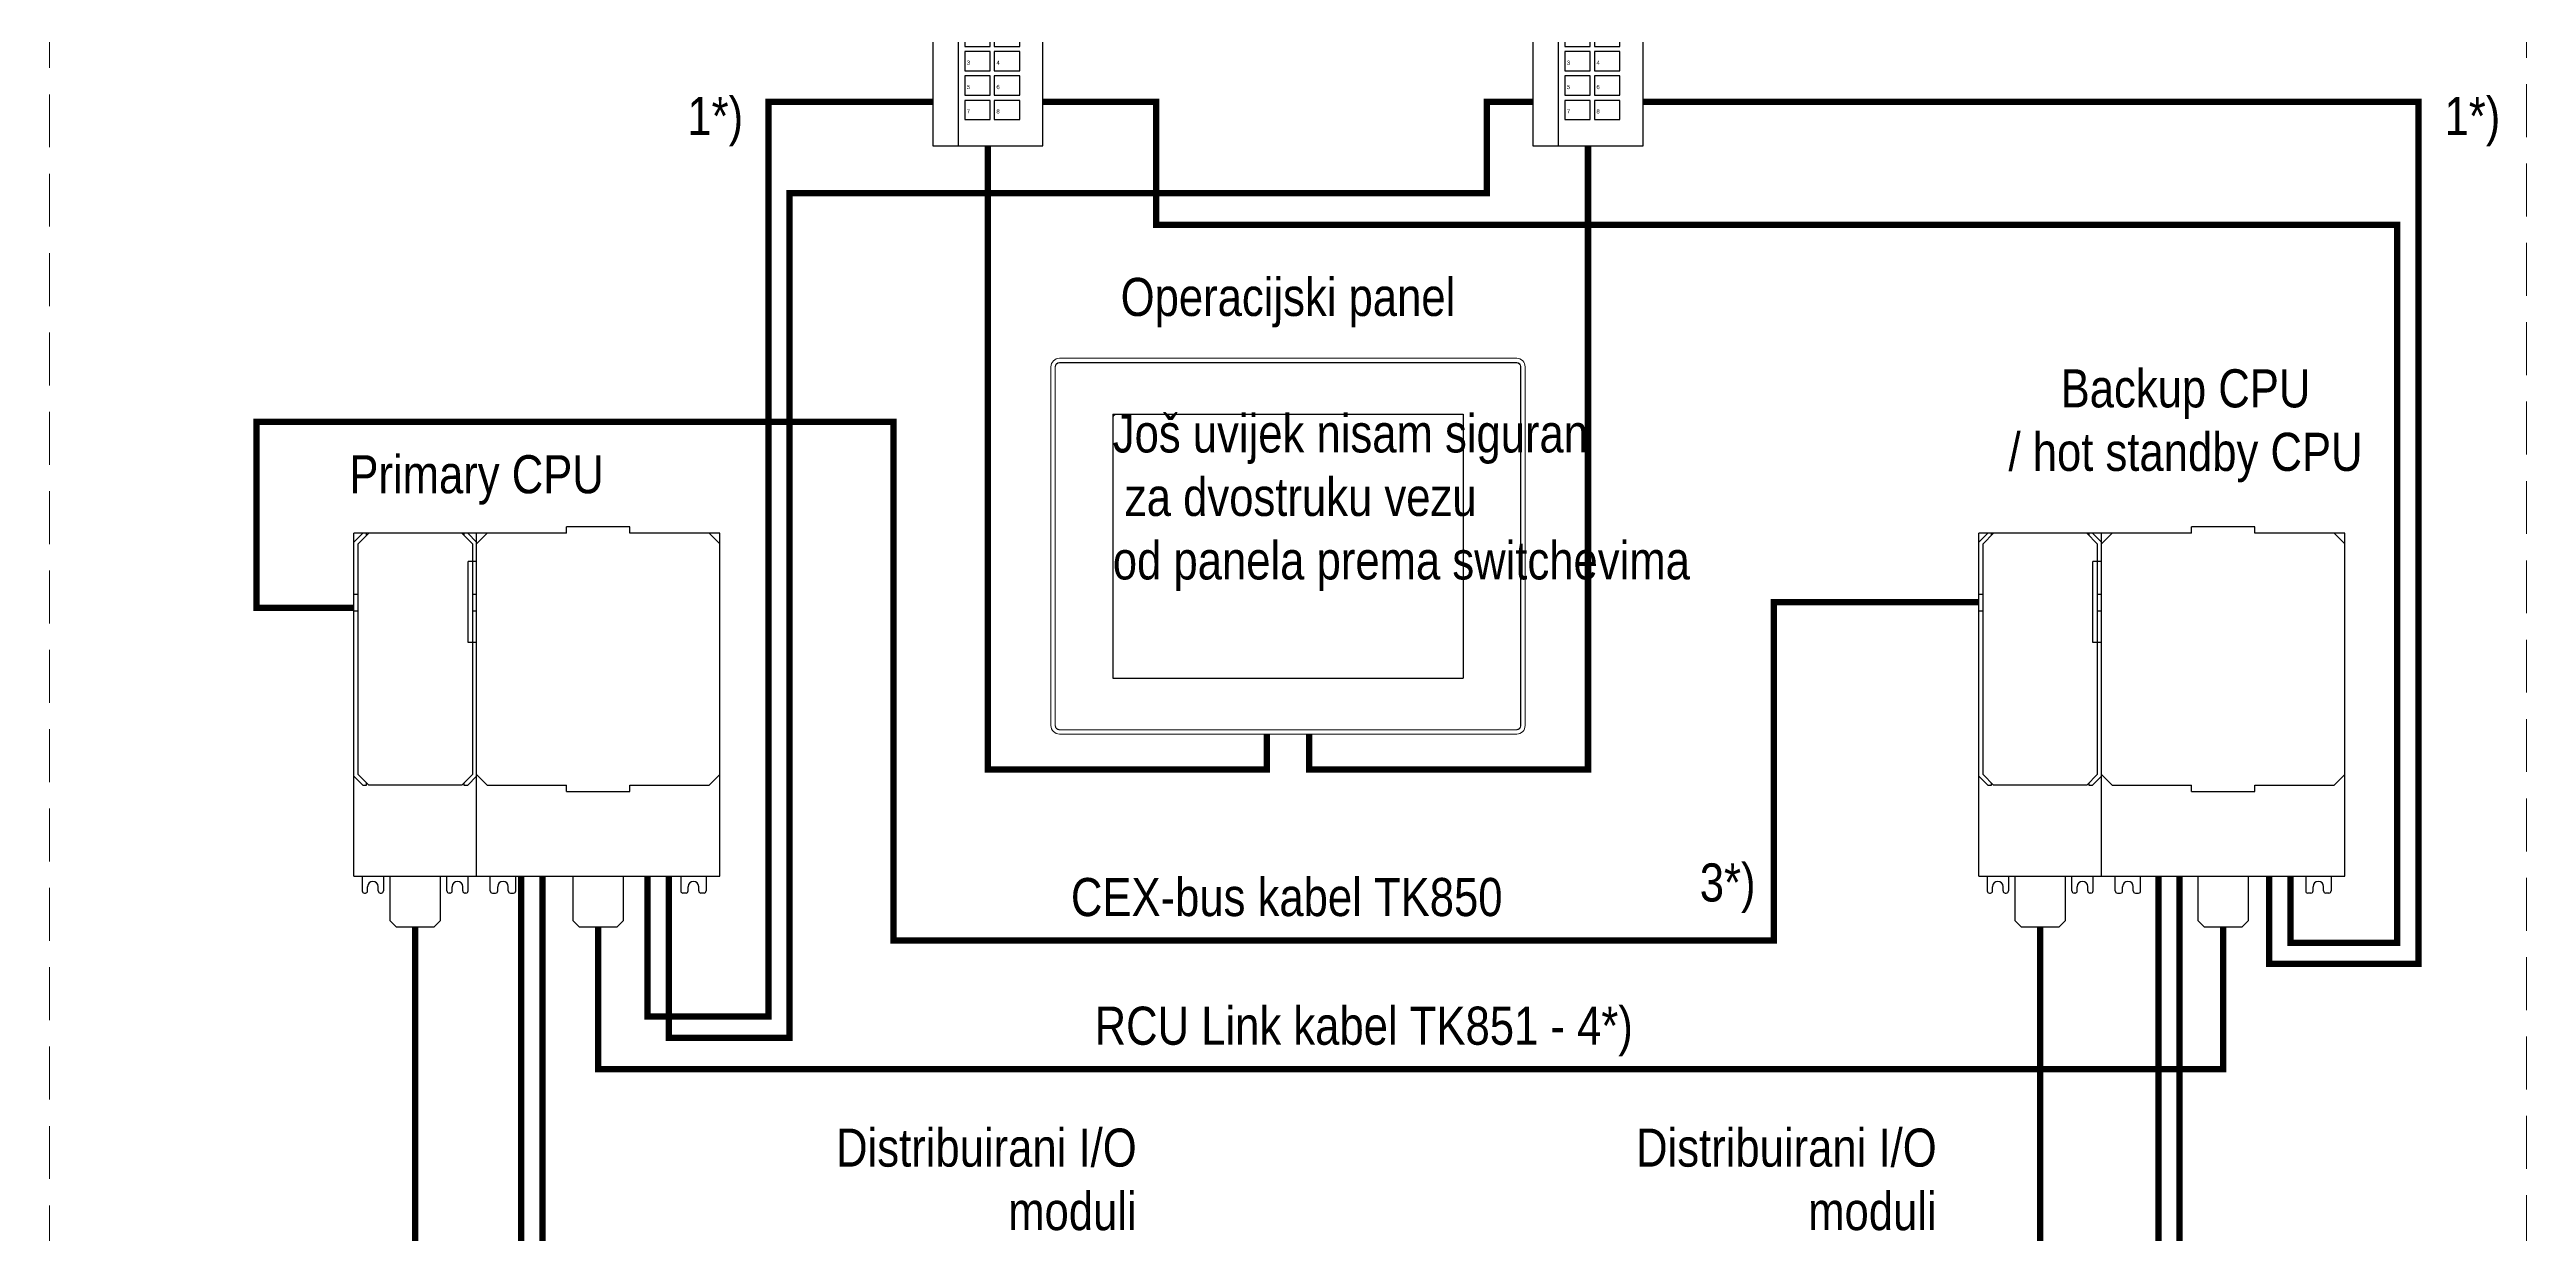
# Model space of a CAD drawing. Header units: inches. Extents: x 67248 to 85686, y -40174 to -31152.
# Drawn here: x 76087 to 77258, y -38199 to -37640 of the extents above; entities that cross this region are included whole.
import ezdxf

# ---------------------------------------------------------------- set-up
doc = ezdxf.new("R2010")
doc.units = ezdxf.units.IN
doc.header["$MEASUREMENT"] = 0
doc.linetypes.add('HIDDEN', pattern=[0.375, 0.25, -0.125])
doc.layers.add('! NO PLOT !', color=7, linetype='Continuous', true_color=0xff75dd, plot=False)
for name, color, linetype, lineweight, true_color in [('CP-TOPOLOGY - KVM netvork', 7, 'Continuous', 20, 0x4b66fb), ('SI-TOPOLOGY-Ethernet', 7, 'Continuous', 13, 0x3cf000), ('SI-TOPOLOGY-FO-mm', 7, 'Continuous', 13, 0xff4d4d)]:
    doc.layers.add(name, color=color, linetype=linetype, lineweight=lineweight, true_color=true_color)
doc.layers.add('SI-General', color=7, linetype='Continuous', lineweight=5)
doc.styles.add('OPIS', font='ARIALN.TTF')
doc.styles.get("Standard").update_dxf_attribs({"font": 'arial.ttf'})

# ---------------------------------------------------------------- blocks, each defined once
blk = doc.blocks.new('ABB NE810')
for p, q in [((52, 100), (0, 100)), ((0, 100), (0, 0)), ((12, 0), (12, 100)), ((52, 0), (52, 100)), ((33, 92), (15, 92)), ((15, 92), (15, 78)), ((33, 78), (33, 92)), ((15, 78), (33, 78)), ((33, 76), (15, 76)), ((15, 76), (15, 62)), ((33, 62), (33, 76)), ((15, 62), (33, 62)), ((27, 56), (15, 56)), ((15, 56), (15, 47)), ((15, 47), (27, 47)), ((27, 47), (27, 56)), ((41, 56), (29, 56)), ((29, 56), (29, 47)), ((29, 47), (41, 47)), ((41, 47), (41, 56)), ((27, 44.5), (15, 44.5)), ((15, 44.5), (15, 35.5)), ((15, 35.5), (27, 35.5)), ((27, 35.5), (27, 44.5)), ((41, 44.5), (29, 44.5)), ((29, 44.5), (29, 35.5)), ((29, 35.5), (41, 35.5)), ((41, 35.5), (41, 44.5)), ((27, 33), (15, 33)), ((15, 33), (15, 24)), ((15, 24), (27, 24)), ((27, 24), (27, 33)), ((41, 33), (29, 33)), ((29, 33), (29, 24)), ((29, 24), (41, 24)), ((41, 24), (41, 33)), ((27, 21.5), (15, 21.5)), ((15, 21.5), (15, 12.5)), ((15, 12.5), (27, 12.5)), ((27, 12.5), (27, 21.5)), ((41, 21.5), (29, 21.5)), ((29, 21.5), (29, 12.5)), ((29, 12.5), (41, 12.5)), ((41, 12.5), (41, 21.5)), ((0, 0), (52, 0))]:
    blk.add_line(p, q)
for centre in [(6, 88), (6, 82), (6, 76), (6, 70), (6, 64), (6, 58)]:
    blk.add_circle(centre, 1)
for s, height, p in [('ABB', 2.8, (1.5, 93.5)), ('SFP 1', 2, (34.5, 82.5)), ('SFP 2', 2, (34.5, 66.5)), ('1', 2, (16, 49.8)), ('2', 2, (30, 49.8)), ('3', 2, (16, 38.3)), ('4', 2, (30, 38.3)), ('5', 2, (16, 26.8)), ('6', 2, (30, 26.8)), ('7', 2, (16, 15.3)), ('8', 2, (30, 15.3))]:
    blk.add_text(s, height=height).set_placement(p)
blk = doc.blocks.new('block 1375')
at = {"color": 7, "lineweight": 15}
blk.add_lwpolyline([(347.9, 532.6), (347.9, 277.6)], dxfattribs=at)
blk = doc.blocks.new('block 1376')
at = {"color": 7, "lineweight": 15}
blk.add_lwpolyline([(684.9, 277.6), (684.9, 532.6)], dxfattribs=at)
blk = doc.blocks.new('block 1377')
at = {"color": 7, "lineweight": 15}
blk.add_lwpolyline([(350.9, 532.6), (350.9, 277.6)], dxfattribs=at)
blk = doc.blocks.new('block 1378')
at = {"color": 7, "lineweight": 15}
blk.add_lwpolyline([(681.9, 277.6), (681.9, 532.6)], dxfattribs=at)
blk = doc.blocks.new('block 1379')
at = {"color": 7, "lineweight": 15}
blk.add_lwpolyline([(681.7, 277.7), (681.7, 532.4)], dxfattribs=at)
blk = doc.blocks.new('block 1380')
at = {"color": 7, "lineweight": 15}
blk.add_lwpolyline([(351, 532.4), (351, 277.7)], dxfattribs=at)
blk = doc.blocks.new('block 1381')
at = {"color": 7, "lineweight": 25}
blk.add_lwpolyline([(640.9, 498.8), (640.9, 311.3)], dxfattribs=at)
blk = doc.blocks.new('block 1382')
at = {"color": 7, "lineweight": 25}
blk.add_lwpolyline([(391.9, 498.8), (391.9, 311.3)], dxfattribs=at)
blk = doc.blocks.new('block 1387')
at = {"color": 7, "lineweight": 15}
blk.add_lwpolyline([(353.9, 271.6), (678.9, 271.6)], dxfattribs=at)
blk = doc.blocks.new('block 1388')
at = {"color": 7, "lineweight": 15}
blk.add_lwpolyline([(353.9, 274.6), (678.9, 274.6)], dxfattribs=at)
blk = doc.blocks.new('block 1389')
at = {"color": 7, "lineweight": 15}
blk.add_lwpolyline([(354, 274.7), (678.7, 274.7)], dxfattribs=at)
blk = doc.blocks.new('block 1527')
at = {"color": 7, "lineweight": 25}
blk.add_lwpolyline([(391.9, 311.3), (640.9, 311.3)], dxfattribs=at)
blk = doc.blocks.new('block 1528')
at = {"color": 7, "lineweight": 15}
blk.add_open_spline([(347.9, 277.6), (347.9, 274.2), (350.6, 271.6), (353.9, 271.6)], degree=3, dxfattribs=at)
blk = doc.blocks.new('block 1529')
at = {"color": 7, "lineweight": 15}
blk.add_open_spline([(350.9, 277.6), (350.9, 275.9), (352.2, 274.6), (353.9, 274.6)], degree=3, dxfattribs=at)
blk = doc.blocks.new('block 1530')
at = {"color": 7, "lineweight": 15}
blk.add_lwpolyline([(351, 277.7), (351, 277.4)], dxfattribs=at)
blk = doc.blocks.new('block 1531')
at = {"color": 7, "lineweight": 15}
blk.add_lwpolyline([(351, 277.4), (351.1, 277.1)], dxfattribs=at)
blk = doc.blocks.new('block 1532')
at = {"color": 7, "lineweight": 15}
blk.add_lwpolyline([(351.1, 277.1), (351.3, 276.5)], dxfattribs=at)
blk = doc.blocks.new('block 1533')
at = {"color": 7, "lineweight": 15}
blk.add_lwpolyline([(351.3, 276.5), (351.5, 276.1)], dxfattribs=at)
blk = doc.blocks.new('block 1534')
at = {"color": 7, "lineweight": 15}
blk.add_lwpolyline([(351.5, 276.1), (351.7, 275.8)], dxfattribs=at)
blk = doc.blocks.new('block 1535')
at = {"color": 7, "lineweight": 15}
blk.add_lwpolyline([(351.7, 275.8), (351.9, 275.6)], dxfattribs=at)
blk = doc.blocks.new('block 1536')
at = {"color": 7, "lineweight": 15}
blk.add_lwpolyline([(351.9, 275.6), (352.1, 275.4)], dxfattribs=at)
blk = doc.blocks.new('block 1537')
at = {"color": 7, "lineweight": 15}
blk.add_lwpolyline([(352.1, 275.4), (352.3, 275.2)], dxfattribs=at)
blk = doc.blocks.new('block 1538')
at = {"color": 7, "lineweight": 15}
blk.add_lwpolyline([(352.3, 275.2), (352.6, 275.1)], dxfattribs=at)
blk = doc.blocks.new('block 1539')
at = {"color": 7, "lineweight": 15}
blk.add_lwpolyline([(352.6, 275.1), (352.9, 275)], dxfattribs=at)
blk = doc.blocks.new('block 1540')
at = {"color": 7, "lineweight": 15}
blk.add_lwpolyline([(352.9, 275), (353.1, 274.9)], dxfattribs=at)
blk = doc.blocks.new('block 1541')
at = {"color": 7, "lineweight": 15}
blk.add_lwpolyline([(353.1, 274.9), (353.4, 274.8)], dxfattribs=at)
blk = doc.blocks.new('block 1542')
at = {"color": 7, "lineweight": 15}
blk.add_lwpolyline([(353.4, 274.8), (353.7, 274.7)], dxfattribs=at)
blk = doc.blocks.new('block 1543')
at = {"color": 7, "lineweight": 15}
blk.add_lwpolyline([(353.7, 274.7), (354, 274.7)], dxfattribs=at)
blk = doc.blocks.new('block 1571')
at = {"color": 7, "lineweight": 15}
blk.add_open_spline([(678.9, 271.6), (682.2, 271.6), (684.9, 274.2), (684.9, 277.6)], degree=3, dxfattribs=at)
blk = doc.blocks.new('block 1572')
at = {"color": 7, "lineweight": 15}
blk.add_open_spline([(678.9, 274.6), (680.5, 274.6), (681.9, 275.9), (681.9, 277.6)], degree=3, dxfattribs=at)
blk = doc.blocks.new('block 1573')
at = {"color": 7, "lineweight": 15}
blk.add_lwpolyline([(681.2, 276.1), (681.5, 276.5)], dxfattribs=at)
blk = doc.blocks.new('block 1574')
at = {"color": 7, "lineweight": 15}
blk.add_lwpolyline([(681.5, 276.5), (681.7, 277.1)], dxfattribs=at)
blk = doc.blocks.new('block 1575')
at = {"color": 7, "lineweight": 15}
blk.add_lwpolyline([(681.7, 277.1), (681.7, 277.4)], dxfattribs=at)
blk = doc.blocks.new('block 1576')
at = {"color": 7, "lineweight": 15}
blk.add_lwpolyline([(681.7, 277.4), (681.7, 277.7)], dxfattribs=at)
blk = doc.blocks.new('block 1577')
at = {"color": 7, "lineweight": 15}
blk.add_lwpolyline([(678.7, 274.7), (679, 274.7)], dxfattribs=at)
blk = doc.blocks.new('block 1578')
at = {"color": 7, "lineweight": 15}
blk.add_lwpolyline([(679, 274.7), (679.3, 274.8)], dxfattribs=at)
blk = doc.blocks.new('block 1579')
at = {"color": 7, "lineweight": 15}
blk.add_lwpolyline([(679.3, 274.8), (679.6, 274.9)], dxfattribs=at)
blk = doc.blocks.new('block 1580')
at = {"color": 7, "lineweight": 15}
blk.add_lwpolyline([(679.6, 274.9), (679.9, 275)], dxfattribs=at)
blk = doc.blocks.new('block 1581')
at = {"color": 7, "lineweight": 15}
blk.add_lwpolyline([(679.9, 275), (680.1, 275.1)], dxfattribs=at)
blk = doc.blocks.new('block 1582')
at = {"color": 7, "lineweight": 15}
blk.add_lwpolyline([(680.1, 275.1), (680.4, 275.2)], dxfattribs=at)
blk = doc.blocks.new('block 1583')
at = {"color": 7, "lineweight": 15}
blk.add_lwpolyline([(680.4, 275.2), (680.6, 275.4)], dxfattribs=at)
blk = doc.blocks.new('block 1584')
at = {"color": 7, "lineweight": 15}
blk.add_lwpolyline([(680.6, 275.4), (680.8, 275.6)], dxfattribs=at)
blk = doc.blocks.new('block 1585')
at = {"color": 7, "lineweight": 15}
blk.add_lwpolyline([(680.8, 275.6), (681, 275.8)], dxfattribs=at)
blk = doc.blocks.new('block 1586')
at = {"color": 7, "lineweight": 15}
blk.add_lwpolyline([(681, 275.8), (681.2, 276.1)], dxfattribs=at)
blk = doc.blocks.new('block 1661')
at = {"color": 7, "lineweight": 15}
blk.add_lwpolyline([(678.9, 538.6), (353.9, 538.6)], dxfattribs=at)
blk = doc.blocks.new('block 1662')
at = {"color": 7, "lineweight": 15}
blk.add_lwpolyline([(678.9, 535.6), (353.9, 535.6)], dxfattribs=at)
blk = doc.blocks.new('block 1663')
at = {"color": 7, "lineweight": 15}
blk.add_lwpolyline([(678.7, 535.4), (354, 535.4)], dxfattribs=at)
blk = doc.blocks.new('block 1664')
at = {"color": 7, "lineweight": 25}
blk.add_lwpolyline([(391.9, 498.8), (640.9, 498.8)], dxfattribs=at)
blk = doc.blocks.new('block 1665')
at = {"color": 7, "lineweight": 15}
blk.add_lwpolyline([(392.5, 497.9), (392.4, 497.7)], dxfattribs=at)
blk = doc.blocks.new('block 1666')
at = {"color": 7, "lineweight": 15}
blk.add_lwpolyline([(392.4, 497.5), (392.4, 497.3)], dxfattribs=at)
blk = doc.blocks.new('block 1667')
at = {"color": 7, "lineweight": 15}
blk.add_lwpolyline([(392.4, 497.7), (392.4, 497.5)], dxfattribs=at)
blk = doc.blocks.new('block 1668')
at = {"color": 7, "lineweight": 15}
blk.add_lwpolyline([(393.4, 498.3), (393.2, 498.3)], dxfattribs=at)
blk = doc.blocks.new('block 1669')
at = {"color": 7, "lineweight": 15}
blk.add_lwpolyline([(392.7, 498), (392.5, 497.9)], dxfattribs=at)
blk = doc.blocks.new('block 1670')
at = {"color": 7, "lineweight": 15}
blk.add_lwpolyline([(392.8, 498.1), (392.7, 498)], dxfattribs=at)
blk = doc.blocks.new('block 1671')
at = {"color": 7, "lineweight": 15}
blk.add_lwpolyline([(393, 498.2), (392.8, 498.1)], dxfattribs=at)
blk = doc.blocks.new('block 1672')
at = {"color": 7, "lineweight": 15}
blk.add_lwpolyline([(393.2, 498.3), (393, 498.2)], dxfattribs=at)
blk = doc.blocks.new('block 1673')
at = {"color": 7, "lineweight": 15}
blk.add_open_spline([(353.9, 538.6), (350.6, 538.6), (347.9, 535.9), (347.9, 532.6)], degree=3, dxfattribs=at)
blk = doc.blocks.new('block 1674')
at = {"color": 7, "lineweight": 15}
blk.add_open_spline([(353.9, 535.6), (352.2, 535.6), (350.9, 534.2), (350.9, 532.6)], degree=3, dxfattribs=at)
blk = doc.blocks.new('block 1675')
at = {"color": 7, "lineweight": 15}
blk.add_lwpolyline([(354, 535.4), (353.7, 535.4)], dxfattribs=at)
blk = doc.blocks.new('block 1676')
at = {"color": 7, "lineweight": 15}
blk.add_lwpolyline([(353.7, 535.4), (353.4, 535.3)], dxfattribs=at)
blk = doc.blocks.new('block 1677')
at = {"color": 7, "lineweight": 15}
blk.add_lwpolyline([(353.4, 535.3), (353.1, 535.3)], dxfattribs=at)
blk = doc.blocks.new('block 1678')
at = {"color": 7, "lineweight": 15}
blk.add_lwpolyline([(353.1, 535.3), (352.9, 535.2)], dxfattribs=at)
blk = doc.blocks.new('block 1679')
at = {"color": 7, "lineweight": 15}
blk.add_lwpolyline([(352.9, 535.2), (352.6, 535)], dxfattribs=at)
blk = doc.blocks.new('block 1680')
at = {"color": 7, "lineweight": 15}
blk.add_lwpolyline([(352.6, 535), (352.3, 534.9)], dxfattribs=at)
blk = doc.blocks.new('block 1681')
at = {"color": 7, "lineweight": 15}
blk.add_lwpolyline([(352.3, 534.9), (352.1, 534.7)], dxfattribs=at)
blk = doc.blocks.new('block 1682')
at = {"color": 7, "lineweight": 15}
blk.add_lwpolyline([(352.1, 534.7), (351.9, 534.5)], dxfattribs=at)
blk = doc.blocks.new('block 1683')
at = {"color": 7, "lineweight": 15}
blk.add_lwpolyline([(351.9, 534.5), (351.7, 534.3)], dxfattribs=at)
blk = doc.blocks.new('block 1684')
at = {"color": 7, "lineweight": 15}
blk.add_lwpolyline([(351.7, 534.3), (351.5, 534.1)], dxfattribs=at)
blk = doc.blocks.new('block 1685')
at = {"color": 7, "lineweight": 15}
blk.add_lwpolyline([(351.5, 534.1), (351.3, 533.6)], dxfattribs=at)
blk = doc.blocks.new('block 1686')
at = {"color": 7, "lineweight": 15}
blk.add_lwpolyline([(351.3, 533.6), (351.1, 533)], dxfattribs=at)
blk = doc.blocks.new('block 1687')
at = {"color": 7, "lineweight": 15}
blk.add_lwpolyline([(351.1, 533), (351, 532.7)], dxfattribs=at)
blk = doc.blocks.new('block 1688')
at = {"color": 7, "lineweight": 15}
blk.add_lwpolyline([(351, 532.7), (351, 532.4)], dxfattribs=at)
blk = doc.blocks.new('block 2511')
at = {"color": 7, "lineweight": 15}
blk.add_open_spline([(684.9, 532.6), (684.9, 535.9), (682.2, 538.6), (678.9, 538.6)], degree=3, dxfattribs=at)
blk = doc.blocks.new('block 2512')
at = {"color": 7, "lineweight": 15}
blk.add_open_spline([(681.9, 532.6), (681.9, 534.2), (680.5, 535.6), (678.9, 535.6)], degree=3, dxfattribs=at)
blk = doc.blocks.new('block 2513')
at = {"color": 7, "lineweight": 15}
blk.add_lwpolyline([(681.7, 532.4), (681.7, 532.7)], dxfattribs=at)
blk = doc.blocks.new('block 2514')
at = {"color": 7, "lineweight": 15}
blk.add_lwpolyline([(681.7, 532.7), (681.7, 533)], dxfattribs=at)
blk = doc.blocks.new('block 2515')
at = {"color": 7, "lineweight": 15}
blk.add_lwpolyline([(681.7, 533), (681.5, 533.6)], dxfattribs=at)
blk = doc.blocks.new('block 2516')
at = {"color": 7, "lineweight": 15}
blk.add_lwpolyline([(681.5, 533.6), (681.2, 534.1)], dxfattribs=at)
blk = doc.blocks.new('block 2517')
at = {"color": 7, "lineweight": 15}
blk.add_lwpolyline([(681.2, 534.1), (681, 534.3)], dxfattribs=at)
blk = doc.blocks.new('block 2518')
at = {"color": 7, "lineweight": 15}
blk.add_lwpolyline([(681, 534.3), (680.8, 534.5)], dxfattribs=at)
blk = doc.blocks.new('block 2519')
at = {"color": 7, "lineweight": 15}
blk.add_lwpolyline([(680.8, 534.5), (680.6, 534.7)], dxfattribs=at)
blk = doc.blocks.new('block 2520')
at = {"color": 7, "lineweight": 15}
blk.add_lwpolyline([(680.6, 534.7), (680.4, 534.9)], dxfattribs=at)
blk = doc.blocks.new('block 2521')
at = {"color": 7, "lineweight": 15}
blk.add_lwpolyline([(680.4, 534.9), (680.1, 535)], dxfattribs=at)
blk = doc.blocks.new('block 2522')
at = {"color": 7, "lineweight": 15}
blk.add_lwpolyline([(680.1, 535), (679.9, 535.2)], dxfattribs=at)
blk = doc.blocks.new('block 2523')
at = {"color": 7, "lineweight": 15}
blk.add_lwpolyline([(679.9, 535.2), (679.6, 535.3)], dxfattribs=at)
blk = doc.blocks.new('block 2524')
at = {"color": 7, "lineweight": 15}
blk.add_lwpolyline([(679.6, 535.3), (679.3, 535.3)], dxfattribs=at)
blk = doc.blocks.new('block 2525')
at = {"color": 7, "lineweight": 15}
blk.add_lwpolyline([(679.3, 535.3), (679, 535.4)], dxfattribs=at)
blk = doc.blocks.new('block 2526')
at = {"color": 7, "lineweight": 15}
blk.add_lwpolyline([(679, 535.4), (678.7, 535.4)], dxfattribs=at)
blk = doc.blocks.new('OPPAN_ABB')
at = {"xscale": 0.6650611107863194, "yscale": 0.6650611107863194, "zscale": 0.6650611107863194}
for name in ['block 1673', 'block 1375', 'block 1674', 'block 1377', 'block 1687', 'block 1688', 'block 1380', 'block 1686', 'block 1685', 'block 1684', 'block 1683', 'block 1682', 'block 1681', 'block 1680', 'block 1679', 'block 1678', 'block 1677', 'block 1676', 'block 1675', 'block 1661', 'block 1662', 'block 1663', 'block 2526', 'block 2511', 'block 2512', 'block 2525', 'block 2524', 'block 2523', 'block 2522', 'block 2521', 'block 2520', 'block 2519', 'block 2518', 'block 2517', 'block 2516', 'block 2515', 'block 2514', 'block 2513', 'block 1379', 'block 1378', 'block 1376', 'block 1382', 'block 1664', 'block 1666', 'block 1669', 'block 1665', 'block 1667', 'block 1670', 'block 1671', 'block 1672', 'block 1668', 'block 1381', 'block 1527', 'block 1528', 'block 1529', 'block 1530', 'block 1531', 'block 1532', 'block 1533', 'block 1571', 'block 1572', 'block 1573', 'block 1574', 'block 1575', 'block 1576', 'block 1534', 'block 1535', 'block 1536', 'block 1537', 'block 1538', 'block 1539', 'block 1540', 'block 1541', 'block 1542', 'block 1543', 'block 1388', 'block 1387', 'block 1389', 'block 1577', 'block 1578', 'block 1579', 'block 1580', 'block 1581', 'block 1582', 'block 1583', 'block 1584', 'block 1585', 'block 1586']:
    blk.add_blockref(name, (-343.4, -207), dxfattribs=at)
blk = doc.blocks.new('CPU AC800')
at = {"linetype": 'Continuous'}
for p, q in [((-15, 186), (-15, 189)), ((15, 189), (-15, 189)), ((15, 186), (15, 189)), ((-57.5, 181), (-52.5, 186)), ((-57.5, 24), (-57.5, 186)), ((-15, 186), (-57.5, 186)), ((57.5, 186), (15, 186)), ((57.5, 181), (52.5, 186)), ((57.5, 24), (57.5, 186)), ((57.5, 24), (57.5, 186)), ((-61.55, 134.325), (-61.55, 172.675)), ((-57.5, 172.675), (-61.55, 172.675)), ((-57.5, 134.325), (-61.55, 134.325)), ((-52.5, 67), (-57.5, 72)), ((52.5, 67), (57.5, 72)), ((-52.5, 67), (-15, 67)), ((-15, 64), (-15, 67)), ((-15, 64), (15, 64)), ((15, 67), (52.5, 67)), ((15, 64), (15, 67)), ((-57.5, 24), (57.5, 24)), ((-51, 17), (-51, 24)), ((-39, 17), (-39, 24)), ((-12, 24), (-12, 3)), ((12, 3), (12, 24)), ((39, 24), (39, 17)), ((51, 24), (51, 17)), ((-50, 16), (-48.5, 16)), ((-47.5, 17), (-47.5, 19)), ((-42.5, 17), (-42.5, 19)), ((-41.5, 16), (-40, 16)), ((41.5, 16), (40, 16)), ((42.5, 17), (42.5, 19)), ((47.5, 17), (47.5, 19)), ((50, 16), (48.5, 16)), ((-9, 0), (-12, 3)), ((-9, 0), (9, 0)), ((12, 3), (9, 0))]:
    blk.add_line(p, q, dxfattribs=at)
for centre, radius, start, end in [((-50, 17), 1, 180, 270), ((-48.5, 17), 1, 270, 0), ((-45, 19), 2.5, 0, 180), ((-41.5, 17), 1, 180, 270), ((-40, 17), 1, 270, 0), ((40, 17), 1, 180, 270), ((41.5, 17), 1, 270, 0), ((45, 19), 2.5, 0, 180), ((48.5, 17), 1, 180, 270), ((50, 17), 1, 270, 0)]:
    blk.add_arc(centre, radius, start, end, dxfattribs=at)
blk = doc.blocks.new('CI modul')
at = {"linetype": 'Continuous'}
for p, q in [((-24.8, 186), (-29, 181.8)), ((-22, 186), (-29, 186)), ((-29, 24), (-29, 186)), ((-29, 24), (-29, 186)), ((-27, 181), (-22, 186)), ((-27, 72), (-27, 181)), ((-23, 185), (-23, 186)), ((29, 186), (-22, 186)), ((22, 186), (27, 181)), ((23, 186), (23, 185)), ((29, 181.8), (24.8, 186)), ((27, 181), (27, 72)), ((29, 24), (29, 186)), ((29, 24), (29, 186)), ((-29, 157.3), (-27, 157.3)), ((27, 157.3), (29, 157.3)), ((-29, 149.3), (-27, 149.3)), ((27, 149.3), (29, 149.3)), ((-29, 71.2), (-24.8, 67)), ((-27, 72), (-22, 67)), ((22, 67), (27, 72)), ((24.8, 67), (29, 71.2)), ((-24.8, 67), (-23, 67)), ((-23, 67), (-23, 68)), ((22, 67), (-22, 67)), ((23, 68), (23, 67)), ((23, 67), (24.8, 67)), ((-29, 24), (29, 24)), ((-25, 24), (-25, 17)), ((-15, 24), (-15, 17)), ((-12, 24), (-12, 3)), ((12, 3), (12, 24)), ((15, 17), (15, 24)), ((25, 17), (25, 24)), ((-24, 16), (-23.5, 16)), ((-22.5, 17), (-22.5, 19)), ((-17.5, 17), (-17.5, 19)), ((-16.5, 16), (-16, 16)), ((16.5, 16), (16, 16)), ((17.5, 17), (17.5, 19)), ((22.5, 17), (22.5, 19)), ((24, 16), (23.5, 16)), ((-9, 0), (-12, 3)), ((-9, 0), (9, 0)), ((12, 3), (9, 0))]:
    blk.add_line(p, q, dxfattribs=at)
for centre, radius, start, end in [((-24, 17), 1, 180, 270), ((-23.5, 17), 1, 270, 0), ((-20, 19), 2.5, 0, 180), ((-16.5, 17), 1, 180, 270), ((-16, 17), 1, 270, 0), ((16, 17), 1, 180, 270), ((16.5, 17), 1, 270, 0), ((20, 19), 2.5, 0, 180), ((23.5, 17), 1, 180, 270), ((24, 17), 1, 270, 0)]:
    blk.add_arc(centre, radius, start, end, dxfattribs=at)

msp = doc.modelspace()

# ---------------------------------------------------------------- linework, layer by layer
at = {"layer": 'CP-TOPOLOGY - KVM netvork', "color": 192, "const_width": 3}
msp.add_lwpolyline([(76999.3, -37900.9), (76902.5, -37900.9), (76902.5, -38060.8), (76486.3, -38060.8), (76486.3, -37815.7), (76185.3, -37815.7), (76185.3, -37903.6), (76231.3, -37903.6)], dxfattribs=at)
at = {"layer": 'CP-TOPOLOGY - KVM netvork', "color": 174, "const_width": 3}
msp.add_lwpolyline([(77114.8, -38054.4), (77114.8, -38121.6), (76346.8, -38121.6), (76346.8, -38054.4)], dxfattribs=at)
at = {"layer": 'SI-General', "color": 0, "linetype": 'HIDDEN', "ltscale": 100}
msp.add_lwpolyline([(76087.5, -37468.7), (77258.1, -37468.7), (77258.1, -38923.5), (76087.5, -38923.5)], close=True, dxfattribs=at)
at = {"layer": 'SI-TOPOLOGY-Ethernet', "const_width": 3}
for points in [[(76370.1, -38030.4), (76370.1, -38096.8), (76427.2, -38096.8), (76427.2, -37664.5), (76505, -37664.5)], [(76380.1, -38030.4), (76380.1, -38106.8), (76437.2, -38106.8), (76437.2, -37707.7), (76766.8, -37707.7), (76766.8, -37664.5), (76788.6, -37664.5)], [(76557, -37664.5), (76610.5, -37664.5), (76610.5, -37722.7), (77197.1, -37722.7), (77197.1, -38061.9), (77146.6, -38061.9), (77146.6, -38030.4)], [(76840.6, -37664.5), (77207.1, -37664.5), (77207.1, -38071.9), (77136.6, -38071.9), (77136.6, -38030.4)], [(76662.8, -37963.3), (76662.8, -37980.1), (76531, -37980.1), (76531, -37685.3)], [(76682.8, -37963.3), (76682.8, -37980.1), (76814.6, -37980.1), (76814.6, -37685.3)], [(76260.3, -38054.4), (76260.3, -38751.1), (76505, -38751.1)], [(76840.6, -38766.1), (77028.3, -38766.1), (77028.3, -38054.4)]]:
    msp.add_lwpolyline(points, dxfattribs=at)
at = {"layer": 'SI-TOPOLOGY-FO-mm', "const_width": 3}
for points in [[(76310.4, -38030.4), (76310.4, -39592), (76430.5, -39592), (76430.5, -39562.6)], [(76320.4, -38030.4), (76320.4, -38404.3), (76393.3, -38404.3), (76393.3, -38374.9)], [(77084.2, -38030.4), (77084.2, -38429.3), (76839.4, -38429.3), (76839.4, -38374.9)], [(76939.8, -39562.6), (76939.8, -39617), (77189, -39617), (77189, -38429.3), (77094.2, -38429.3), (77094.2, -38030.4)]]:
    msp.add_lwpolyline(points, dxfattribs=at)

# ---------------------------------------------------------------- block references
for name, p in [('ABB NE810', (76505, -37685.3)), ('ABB NE810', (76788.6, -37685.3)), ('OPPAN_ABB', (76672.8, -37936.9)), ('CI modul', (76260.3, -38054.4)), ('CPU AC800', (76346.8, -38054.4)), ('CI modul', (77028.3, -38054.4)), ('CPU AC800', (77114.8, -38054.4))]:
    msp.add_blockref(name, p)

# ---------------------------------------------------------------- texts
at = {"layer": '! NO PLOT !', "ltscale": 0.01, "char_height": 18, "width": 261.599, "attachment_point": 2, "style": 'OPIS'}
for s, insert in [('1*)', (76402.1, -37662.2)), ('3*)', (76880.6, -38024.4))]:
    msp.add_mtext(s, dxfattribs=dict(at, insert=insert))
at = {"layer": '! NO PLOT !', "color": 0, "insert": (76590, -37812.2), "char_height": 18, "width": 4.547473508864641e-13, "attachment_point": 1, "style": 'OPIS'}
msp.add_mtext('{\\C256;Još uvijek nisam siguran^J za dvostruku vezu\\Pod panela prema switchevima}', dxfattribs=at)
at = {"layer": 'SI-General', "ltscale": 0.01, "char_height": 18, "width": 261.599, "attachment_point": 2, "style": 'OPIS'}
for s, insert in [('1*)', (77232.6, -37662.2)), ('Operacijski panel', (76672.8, -37747.7)), ('CEX-bus kabel TK850 ', (76672.2, -38031.3)), ('RCU Link kabel TK851 - 4*)', (76708.6, -38092.1))]:
    msp.add_mtext(s, dxfattribs=dict(at, insert=insert))
at = {"layer": 'SI-General', "color": 0, "char_height": 18, "style": 'OPIS'}
for s, insert, width, attachment_point in [('{\\C256;Backup CPU^J/ hot standby CPU}', (77097, -37790.9), 337.692, 2), ('{\\C256;Primary CPU}', (76289.3, -37831.5), 150.33, 2), ('{\\C256;Distribuirani I/O moduli}', (76601.3, -38149.7), 165.26, 3), ('{\\C256;Distribuirani I/O moduli}', (76979.4, -38149.7), 165.26, 3)]:
    msp.add_mtext(s, dxfattribs=dict(at, insert=insert, width=width, attachment_point=attachment_point))

doc.saveas('drawing.dxf')
